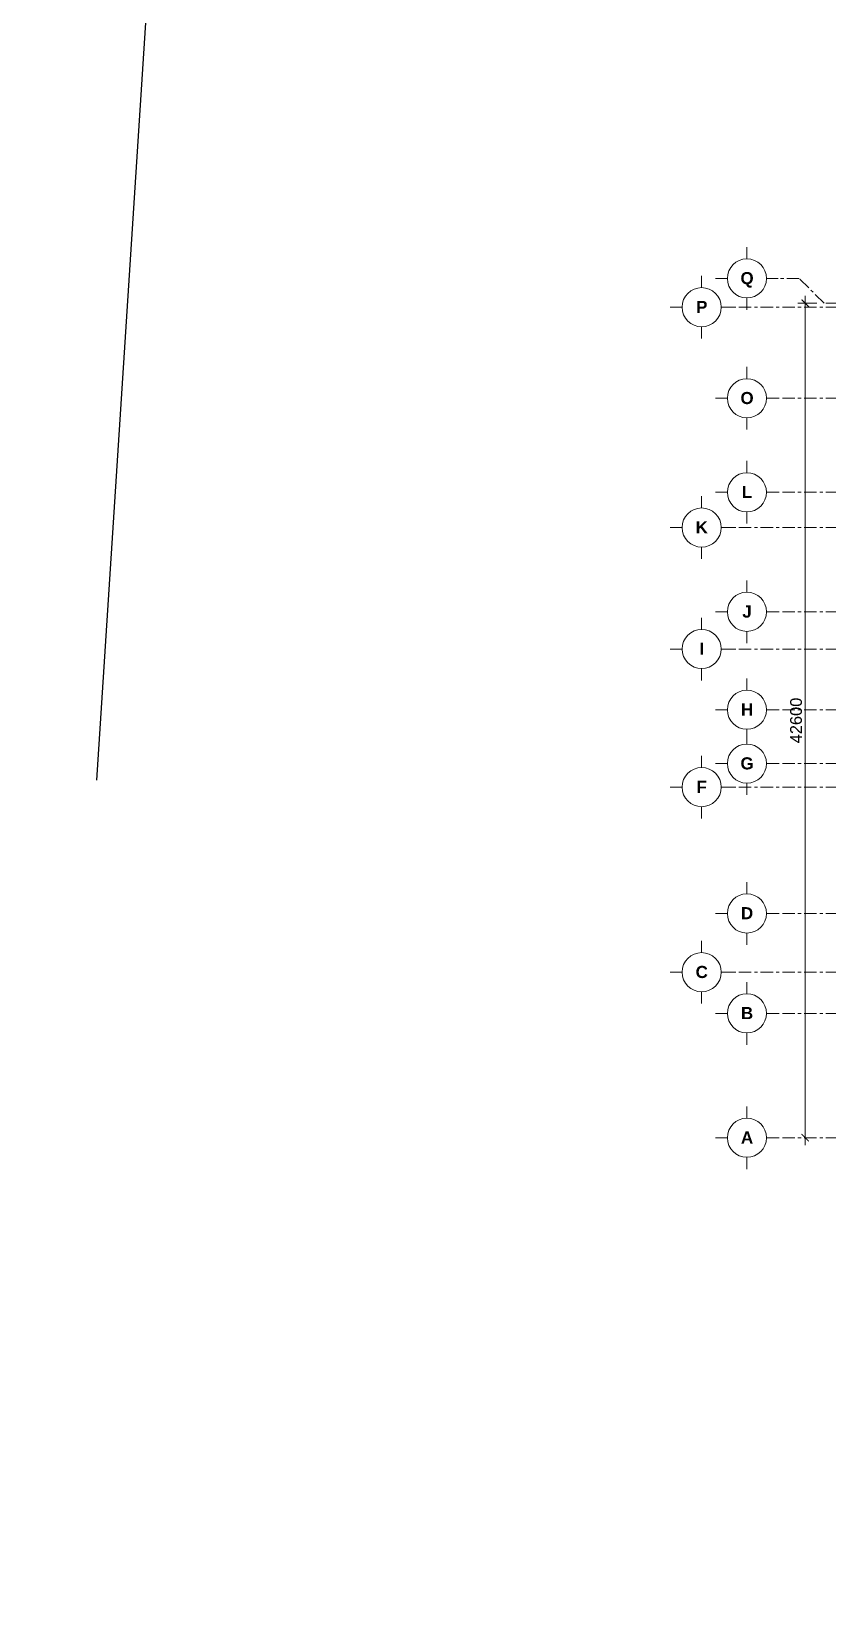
# Model space of a CAD drawing. Header units: millimetres. Extents: x -55734 to 162275, y -23881 to 125548.
# Drawn here: x -55734 to -15074, y -23881 to 56475 of the extents above; entities that cross this region are included whole.
import ezdxf
from ezdxf.xclip import XClip

# ---------------------------------------------------------------- set-up
doc = ezdxf.new("R2010")
doc.units = ezdxf.units.MM
doc.header["$XCLIPFRAME"] = 0
doc.linetypes.add('Grid Line', pattern=[22.225, 12.7, -3.175, 3.175, -3.175])
doc.layers.add('20180221 BF$0$54', color=7, linetype='Continuous')
for name, color, linetype, lineweight in [('DIM', 1, 'Continuous', 5), ('KH', 6, 'Continuous', 5), ('NET THAY 2', 55, 'Continuous', 5), ('TRUC', 225, 'Continuous', 5)]:
    doc.layers.add(name, color=color, linetype=linetype, lineweight=lineweight)
doc.styles.add('Arial_B', font='arialbd_0.ttf', dxfattribs={"height": 619.047619})
doc.styles.add('TA1', font='arial_0.ttf')
doc.dimstyles.new('D_300_KTx3.0', dxfattribs={"dimtxt": 600, "dimasz": 375, "dimexe": 375, "dimexo": 375, "dimgap": 160, "dimtad": 1, "dimdec": 0, "dimzin": 9, "dimtxsty": 'TA1', "dimblk": 'ARCHTICK', "dimcen": 1, "dimdle": 375, "dimclrd": 256, "dimclre": 256, "dimclrt": 7, "dimadec": 0, "dimazin": 0, "dimtfac": 1, "dimtdec": 0, "dimtix": 1, "dimtmove": 1, "dimatfit": 3, "dimldrblk": 'ARCHTICK', "dimfxl": 0, "dimtolj": 1, "dimtzin": 0, "dimlwd": -1, "dimlwe": -1, "dimarcsym": 0})

# ---------------------------------------------------------------- blocks, each defined once
blk = doc.blocks.new('_ARCHTICK')
at = {"color": 0, "linetype": 'ByBlock', "const_width": 0.15}
blk.add_lwpolyline([(-0.5, -0.5), (0.5, 0.5)], dxfattribs=at)
blk = doc.blocks.new('*D7')
at = {"layer": 'Defpoints', "color": 0, "transparency": 16777216}
for p in [(-16214, 42600), (-15250, 42600), (-16638, 0)]:
    blk.add_point(p, dxfattribs=at)
at = {"layer": 'DIM', "transparency": 16777216}
for p, q in [((-15625, 42600), (-16589, 42600)), ((-16214, -375), (-16214, 42975)), ((-16263, 0), (-15839, 0))]:
    blk.add_line(p, q, dxfattribs=at)
at = {"layer": 'DIM', "transparency": 16777216, "xscale": 375, "yscale": 375, "zscale": 375}
for p, rotation in [((-16214, 42600), 90), ((-16214, 0), 270)]:
    blk.add_blockref('_ARCHTICK', p, dxfattribs=dict(at, rotation=rotation))
at = {"layer": 'DIM', "color": 7, "transparency": 16777216, "insert": (-16680, 21300), "char_height": 600, "attachment_point": 5, "rotation": 90, "style": 'TA1'}
blk.add_mtext('\\A1;42600', dxfattribs=at)
blk = doc.blocks.new('Grid - FamilyAL-KH TRUC-785342-MẶT BẰNG TẦNG 1')
at = {"layer": 'KH'}
for p, q in [((0, 7), (0, 4)), ((-8, -1), (-5, -1)), ((8, -1), (5, -1)), ((0, -9), (0, -6))]:
    blk.add_line(p, q, dxfattribs=at)
blk.add_circle((0, -1), 5, dxfattribs=at)
blk = doc.blocks.new('A$C1F0A2BF7')
at = {"layer": '20180221 BF$0$54'}
blk.add_lwpolyline([(220896.7, 154644), (210020.4, -13578.8), (0, 0), (10876.4, 168222.8)], close=True, dxfattribs=at)
blk.add_lwpolyline([(220896.7, 154644), (210020.4, -13578.8), (0, 0), (10876.4, 168222.8)], close=True, dxfattribs=at)

msp = doc.modelspace()

# ---------------------------------------------------------------- linework, layer by layer
at = {"layer": 'TRUC', "linetype": 'Grid Line', "ltscale": 50}
for p, q in [((48819.1, 11449.9), (-17790.4, 11449.9)), ((48819.1, 8449.9), (-20105, 8449.9)), ((48819.1, 6349.9), (-17790.4, 6349.9)), ((48819.1, -0.1), (-17790.4, -0.1))]:
    msp.add_line(p, q, dxfattribs=at)

# ---------------------------------------------------------------- block references
at = {"color": 250, "lineweight": 5, "xscale": 199.9999999999999, "yscale": 199.9999999999999, "zscale": 199.9999999999999, "rotation": 90}
for p in [(-19390.4, 11449.9), (-21705, 8449.9), (-19390.4, 6349.9), (-19390.4, -0.1)]:
    msp.add_blockref('Grid - FamilyAL-KH TRUC-785342-MẶT BẰNG TẦNG 1', p, dxfattribs=at)
at = {"layer": 'NET THAY 2'}
ref = msp.add_blockref('A$C1F0A2BF7', (-55733.8, -33492.4, 0), dxfattribs=at)
XClip(ref).set_block_clipping_path([(-27462.6186291156, 51738.6749988016), (137958.5174097056, 152520.3806320981)])

# ---------------------------------------------------------------- texts
at = {"layer": 'KH', "char_height": 619.048, "attachment_point": 2, "line_spacing_factor": 0.941778, "style": 'Arial_B'}
for s, insert, width in [('\\fArial|b1|i0|c0|p34|;D', (-19185.2, 11772.4), 727.186), ('\\fArial|b1|i0|c0|p34|;C', (-21499.8, 8772.4), 727.186), ('\\fArial|b1|i0|c0|p34|;B', (-19185.2, 6672.4), 727.186), ('\\fArial|b1|i0|c0|p34|;A', (-19185.2, 322.4), 705.15)]:
    msp.add_mtext(s, dxfattribs=dict(at, insert=insert, width=width))

# ---------------------------------------------------------------- next in the draw order: linework, layer by layer
at = {"layer": 'TRUC', "linetype": 'Grid Line', "ltscale": 50}
for p, q in [((-16520.4, 43869.9), (-17790.4, 43869.9)), ((-15250.4, 42599.9), (-16520.4, 43869.9)), ((48819.1, 42599.9), (-15250.4, 42599.9)), ((48819.1, 42399.9), (-20105, 42399.9)), ((48819.1, 37749.9), (-17790.4, 37749.9)), ((48819.1, 32949.9), (-17790.4, 32949.9)), ((48819.1, 31149.9), (-20105, 31149.9)), ((48819.1, 26849.9), (-17790.4, 26849.9)), ((48819.1, 24949.9), (-20105, 24949.9)), ((48819.1, 21849.9), (-17790.4, 21849.9)), ((48819.1, 19099.9), (-17790.4, 19099.9)), ((48819.1, 17899.9), (-20105, 17899.9))]:
    msp.add_line(p, q, dxfattribs=at)

# ---------------------------------------------------------------- next in the draw order: block references
at = {"color": 250, "lineweight": 5, "xscale": 199.9999999999999, "yscale": 199.9999999999999, "zscale": 199.9999999999999, "rotation": 90}
for p in [(-19390.4, 43869.9), (-21705, 42399.9), (-19390.4, 37749.9), (-19390.4, 32949.9), (-21705, 31149.9), (-19390.4, 26849.9), (-21705, 24949.9), (-19390.4, 21849.9), (-19390.4, 19099.9), (-21705, 17899.9)]:
    msp.add_blockref('Grid - FamilyAL-KH TRUC-785342-MẶT BẰNG TẦNG 1', p, dxfattribs=at)

# ---------------------------------------------------------------- next in the draw order: texts
at = {"layer": 'KH', "char_height": 619.048, "attachment_point": 2, "line_spacing_factor": 0.941778, "style": 'Arial_B'}
for s, insert, width in [('\\fArial|b1|i0|c0|p34|;Q', (-19185.2, 44192.4), 785.949), ('\\fArial|b1|i0|c0|p34|;P', (-21499.8, 42722.4), 668.424), ('\\fArial|b1|i0|c0|p34|;O', (-19185.2, 38072.4), 785.949), ('\\fArial|b1|i0|c0|p34|;L', (-19185.2, 33272.4), 617.007), ('\\fArial|b1|i0|c0|p34|;K', (-21499.8, 31472.4), 727.186), ('\\fArial|b1|i0|c0|p34|;J', (-19185.2, 27172.4), 558.244), ('\\fArial|b1|i0|c0|p34|;I', (-21499.8, 25272.4), 279.122), ('\\fArial|b1|i0|c0|p34|;H', (-19185.2, 22172.4), 727.186), ('\\fArial|b1|i0|c0|p34|;G', (-19185.2, 19422.4), 785.949), ('\\fArial|b1|i0|c0|p34|;F', (-21499.8, 18222.4), 617.007)]:
    msp.add_mtext(s, dxfattribs=dict(at, insert=insert, width=width))

# ---------------------------------------------------------------- next in the draw order: dimensions: what is measured, and where the dimension line sits
at = {"layer": 'DIM'}
dim = msp.add_linear_dim(base=(-16213.5, 42599.9), p1=(-16637.8, -0.1), p2=(-15250.4, 42599.9), angle=90, dimstyle='D_300_KTx3.0', dxfattribs=at)
dim.commit()
dim.dimension.update_dxf_attribs({"geometry": '*D7', "text_midpoint": (-16679.9, 21299.9)})

doc.saveas('drawing.dxf')
